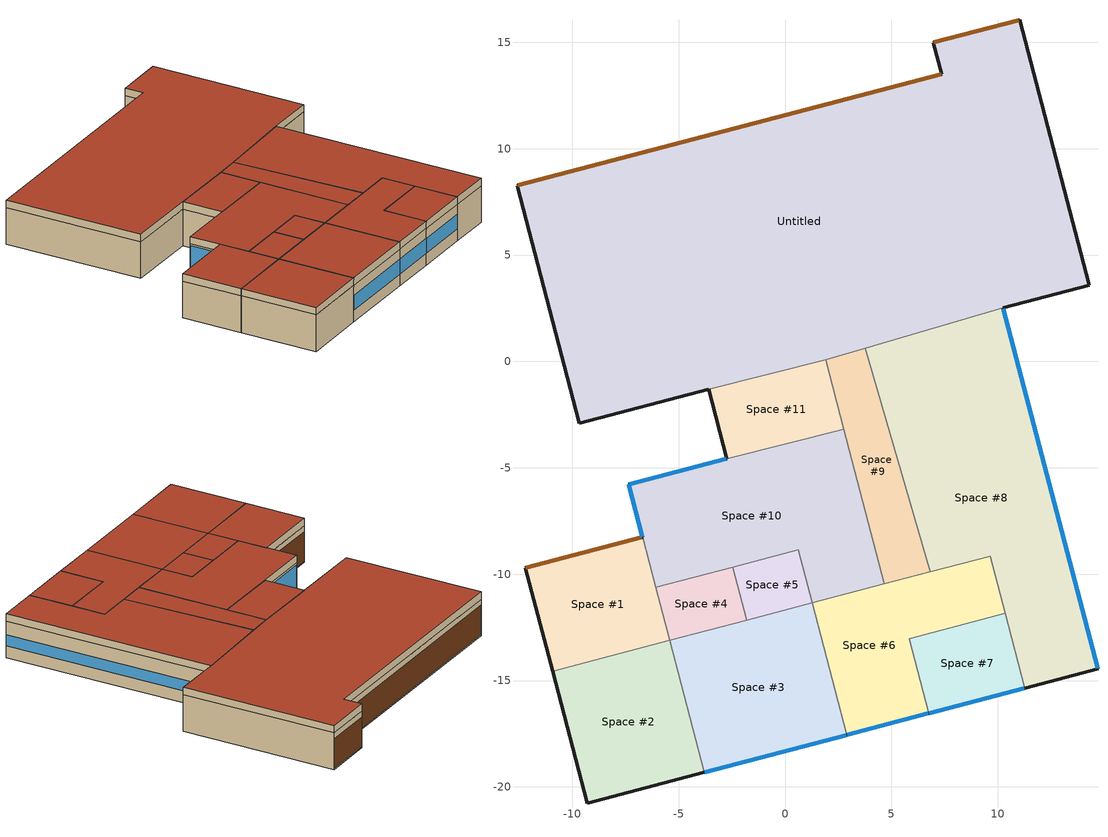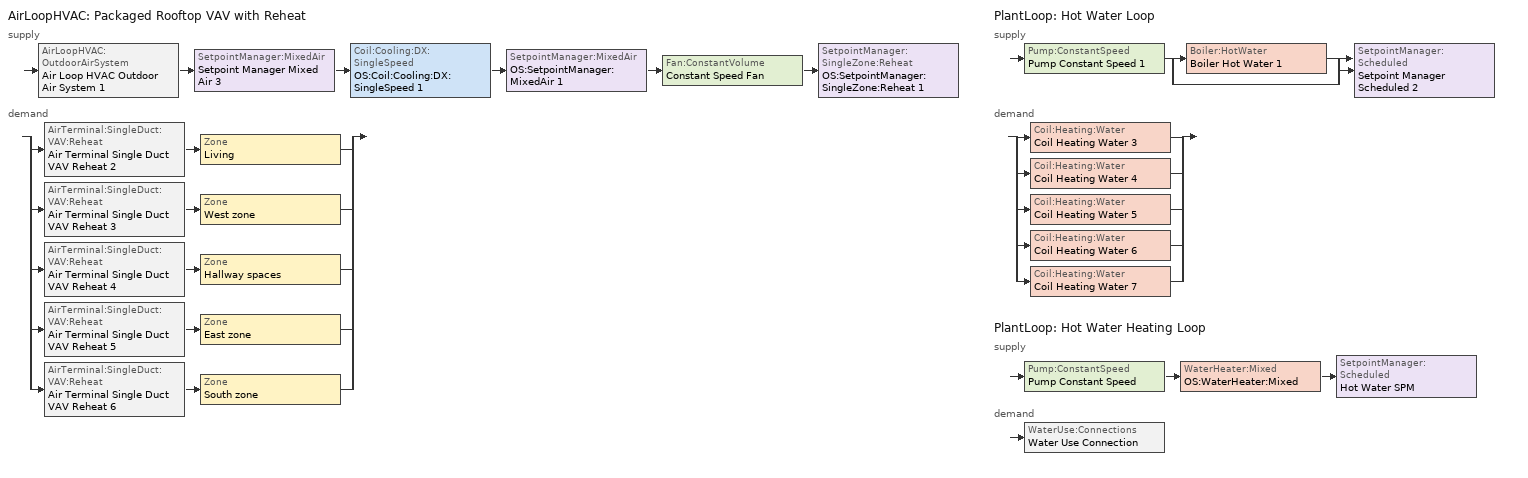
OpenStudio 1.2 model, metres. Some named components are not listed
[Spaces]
Untitled
 floor ground: 11.02,16.05 14.3,3.57 10.26,2.51 1.91,0.08 -3.6,-1.31 -9.67,-2.9 -12.6,8.27 7.37,13.51 6.98,14.99 z0
 wall outside: 10.26,2.51 14.3,3.57 11.02,16.05 6.98,14.99 7.37,13.51 -12.6,8.27 -9.67,-2.9 -3.6,-1.31 z0:3.05; 10.26,2.51 14.3,3.57 11.02,16.05 6.98,14.99 7.37,13.51 -12.6,8.27 -9.67,-2.9 -3.6,-1.31 z3.05:3.66
 wall to Space #8: 3.77,0.63 10.26,2.51 z0:3.05; 3.77,0.63 10.26,2.51 z3.05:3.66
 wall to Space #9: 1.91,0.08 3.77,0.63 z0:3.05; 1.91,0.08 3.77,0.63 z3.05:3.66
 wall to Space #11: -3.6,-1.31 1.91,0.08 z0:3.05; -3.6,-1.31 1.91,0.08 z3.05:3.66
 door: 11,16.05 7,15 z0.1:2.57; 7.34,13.5 -12.57,8.27 z0.1:2.54
 roof outside: -9.67,-2.9 -3.6,-1.31 1.91,0.08 10.26,2.51 14.3,3.57 11.02,16.05 6.98,14.99 7.37,13.51 -12.6,8.27 z3.66
Space #1
 floor ground: -6.7,-8.26 -5.43,-13.11 -10.93,-14.55 -12.2,-9.71 z0
 wall outside: -6.7,-8.26 -12.2,-9.71 -10.93,-14.55 z0:3.05; -6.7,-8.26 -12.2,-9.71 -10.93,-14.55 z3.05:3.66
 wall to Space #10: -6.08,-10.62 -6.7,-8.26 z0:3.05; -6.08,-10.62 -6.7,-8.26 z3.05:3.66
 wall to Space #4: -5.43,-13.11 -6.08,-10.62 z0:3.05; -5.43,-13.11 -6.08,-10.62 z3.05:3.66
 wall to Space #2: -10.93,-14.55 -5.43,-13.11 z0:3.05; -10.93,-14.55 -5.43,-13.11 z3.05:3.66
 door: -6.72,-8.27 -12.18,-9.7 z0.1:2.56
 roof outside: -10.93,-14.55 -5.43,-13.11 -6.7,-8.26 -12.2,-9.71 z3.66
Space #2
 floor ground: -5.43,-13.11 -3.8,-19.31 -9.3,-20.76 -10.93,-14.55 z0
 wall outside: -10.93,-14.55 -9.3,-20.76 -3.8,-19.31 z0:3.05; -10.93,-14.55 -9.3,-20.76 -3.8,-19.31 z3.05:3.66
 wall to Space #3: -3.8,-19.31 -5.43,-13.11 z0:3.05; -3.8,-19.31 -5.43,-13.11 z3.05:3.66
 roof outside: -9.3,-20.76 -3.8,-19.31 -5.43,-13.11 -10.93,-14.55 z3.66
Space #3
 floor ground: 1.27,-11.35 2.9,-17.56 -3.8,-19.31 -5.43,-13.11 z0
 wall outside: -3.8,-19.31 2.9,-17.56 z0:3.05; -3.8,-19.31 2.9,-17.56 z3.05:3.66
 wall to Space #4: -1.8,-12.16 -5.43,-13.11 z0:3.05; -1.8,-12.16 -5.43,-13.11 z3.05:3.66
 wall to Space #5: 1.27,-11.35 -1.8,-12.16 z0:3.05; 1.27,-11.35 -1.8,-12.16 z3.05:3.66
 wall to Space #6: 2.9,-17.56 1.27,-11.35 z0:3.05; 2.9,-17.56 1.27,-11.35 z3.05:3.66
 window: -3.77,-19.31 2.88,-17.56 z1:2.23
 roof outside: -3.8,-19.31 2.9,-17.56 1.27,-11.35 -5.43,-13.11 z3.66
Space #4
 floor ground: -2.45,-9.67 -1.8,-12.16 -5.43,-13.11 -6.08,-10.62 z0
 wall to Space #10: -2.45,-9.67 -6.08,-10.62 z0:3.05; -2.45,-9.67 -6.08,-10.62 z3.05:3.66
 wall to Space #5: -1.8,-12.16 -2.45,-9.67 z0:3.05; -1.8,-12.16 -2.45,-9.67 z3.05:3.66
 roof outside: -5.43,-13.11 -1.8,-12.16 -2.45,-9.67 -6.08,-10.62 z3.66
Space #5
 floor ground: 0.62,-8.86 1.27,-11.35 -1.8,-12.16 -2.45,-9.67 z0
 wall to Space #10: 1.27,-11.35 0.62,-8.86 -2.45,-9.67 z0:3.05; 1.27,-11.35 0.62,-8.86 -2.45,-9.67 z3.05:3.66
 roof outside: -1.8,-12.16 1.27,-11.35 0.62,-8.86 -2.45,-9.67 z3.66
Space #6
 floor ground: 9.65,-9.15 10.35,-11.85 5.84,-13.03 6.76,-16.54 2.9,-17.56 1.27,-11.35 z0
 wall outside: 2.9,-17.56 6.76,-16.54 z0:3.05; 2.9,-17.56 6.76,-16.54 z3.05:3.66
 wall to Space #10: 4.68,-10.46 1.27,-11.35 z0:3.05; 4.68,-10.46 1.27,-11.35 z3.05:3.66
 wall to Space #9: 6.83,-9.89 4.68,-10.46 z0:3.05; 6.83,-9.89 4.68,-10.46 z3.05:3.66
 wall to Space #8: 10.35,-11.85 9.65,-9.15 6.83,-9.89 z0:3.05; 10.35,-11.85 9.65,-9.15 6.83,-9.89 z3.05:3.66
 wall to Space #7: 6.76,-16.54 5.84,-13.03 10.35,-11.85 z0:3.05; 6.76,-16.54 5.84,-13.03 10.35,-11.85 z3.05:3.66
 window: 2.93,-17.55 6.74,-16.55 z1:2.23
 roof outside: 2.9,-17.56 6.76,-16.54 5.84,-13.03 10.35,-11.85 9.65,-9.15 1.27,-11.35 z3.66
Space #7
 floor ground: 10.35,-11.85 11.28,-15.36 6.76,-16.54 5.84,-13.03 z0
 wall outside: 6.76,-16.54 11.28,-15.36 z0:3.05; 6.76,-16.54 11.28,-15.36 z3.05:3.66
 wall to Space #8: 11.28,-15.36 10.35,-11.85 z0:3.05; 11.28,-15.36 10.35,-11.85 z3.05:3.66
 window: 6.79,-16.54 11.25,-15.36 z1:2.23
 roof outside: 6.76,-16.54 11.28,-15.36 10.35,-11.85 5.84,-13.03 z3.66
Space #8
 floor ground: 10.26,2.51 14.71,-14.45 11.28,-15.36 9.65,-9.15 6.83,-9.89 3.77,0.63 z0
 wall outside: 11.28,-15.36 14.71,-14.45 10.26,2.51 z0:3.05; 11.28,-15.36 14.71,-14.45 10.26,2.51 z3.05:3.66
 wall to Space #9: 3.77,0.63 6.83,-9.89 z0:3.05; 3.77,0.63 6.83,-9.89 z3.05:3.66
 window: 14.71,-14.43 10.27,2.49 z1:1.92
 roof outside: 11.28,-15.36 14.71,-14.45 10.26,2.51 3.77,0.63 6.83,-9.89 9.65,-9.15 z3.66
Space #9
 floor ground: 3.77,0.63 6.83,-9.89 4.68,-10.46 1.91,0.08 z0
 wall to Space #10: 2.76,-3.18 4.68,-10.46 z0:3.05; 2.76,-3.18 4.68,-10.46 z3.05:3.66
 wall to Space #11: 1.91,0.08 2.76,-3.18 z0:3.05; 1.91,0.08 2.76,-3.18 z3.05:3.66
 roof outside: 4.68,-10.46 6.83,-9.89 3.77,0.63 1.91,0.08 z3.66
Space #10
 floor ground: 2.76,-3.18 4.68,-10.46 1.27,-11.35 0.62,-8.86 -6.08,-10.62 -7.35,-5.78 -2.74,-4.57 z0
 wall outside: -2.74,-4.57 -7.35,-5.78 -6.7,-8.26 z0:3.05; -2.74,-4.57 -7.35,-5.78 -6.7,-8.26 z3.05:3.66
 wall to Space #11: 2.76,-3.18 -2.74,-4.57 z0:3.05; 2.76,-3.18 -2.74,-4.57 z3.05:3.66
 window: -7.34,-5.8 -6.71,-8.24 z0.1:2.9; -2.77,-4.58 -7.33,-5.77 z0.1:2.87
 roof outside: 1.27,-11.35 4.68,-10.46 2.76,-3.18 -2.74,-4.57 -7.35,-5.78 -6.08,-10.62 0.62,-8.86 z3.66
Space #11
 floor ground: 1.91,0.08 2.76,-3.18 -2.74,-4.57 -3.6,-1.31 z0
 wall outside: -3.6,-1.31 -2.74,-4.57 z0:3.05; -3.6,-1.31 -2.74,-4.57 z3.05:3.66
 roof outside: -2.74,-4.57 2.76,-3.18 1.91,0.08 -3.6,-1.31 z3.66
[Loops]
AirLoopHVAC 'Packaged Rooftop VAV with Reheat'
 supply: AirLoopHVAC:OutdoorAirSystem 'Air Loop HVAC Outdoor Air System 1' > SetpointManager:MixedAir 'Setpoint Manager Mixed Air 3' > Coil:Cooling:DX:SingleSpeed 'OS:Coil:Cooling:DX:SingleSpeed 1' > SetpointManager:MixedAir 'OS:SetpointManager:MixedAir 1' > Fan:ConstantVolume 'Constant Speed Fan' > SetpointManager:SingleZone:Reheat 'OS:SetpointManager:SingleZone:Reheat 1'
 demand: split
  | AirTerminal:SingleDuct:VAV:Reheat 'Air Terminal Single Duct VAV Reheat 2' > Zone 'Living'
  | AirTerminal:SingleDuct:VAV:Reheat 'Air Terminal Single Duct VAV Reheat 3' > Zone 'West zone'
  | AirTerminal:SingleDuct:VAV:Reheat 'Air Terminal Single Duct VAV Reheat 4' > Zone 'Hallway spaces'
  | AirTerminal:SingleDuct:VAV:Reheat 'Air Terminal Single Duct VAV Reheat 5' > Zone 'East zone'
  | AirTerminal:SingleDuct:VAV:Reheat 'Air Terminal Single Duct VAV Reheat 6' > Zone 'South zone'
PlantLoop 'Hot Water Loop'
 supply: Pump:ConstantSpeed 'Pump Constant Speed 1' > split
  | Boiler:HotWater 'Boiler Hot Water 1'
  | bypass
  join > SetpointManager:Scheduled 'Setpoint Manager Scheduled 2'
 demand: split
  | Coil:Heating:Water 'Coil Heating Water 3'
  | Coil:Heating:Water 'Coil Heating Water 4'
  | Coil:Heating:Water 'Coil Heating Water 5'
  | Coil:Heating:Water 'Coil Heating Water 6'
  | Coil:Heating:Water 'Coil Heating Water 7'
PlantLoop 'Hot Water Heating Loop'
 supply: Pump:ConstantSpeed 'Pump Constant Speed' > WaterHeater:Mixed 'OS:WaterHeater:Mixed' > SetpointManager:Scheduled 'Hot Water SPM'
 demand: WaterUse:Connections 'Water Use Connection'
[Building]
AFA 4198 iOS 6: Default Construction Set=DefaultConstructionSet #1; Default Schedule Set=DefaultScheduleSet #1
[Site]
AFA 4198 iOS 6: Latitude {deg}=38.967; Longitude {deg}=-104.817; Time Zone {hr}=-7; Elevation {m}=2003
[SizingPeriod:DesignDay] Barometric Pressure {Pa}=80767; Sky Clearness=0; Rain Indicator=0; Snow Indicator=0; Day of Month=21; Daylight Saving Time Indicator=0; Dry-Bulb Temperature Range Modifier Type=DefaultMultipliers
Name | Maximum Dry-Bulb Temperature {C} | Daily Dry-Bulb Temperature Range {deltaC} | Humidity Indicating Conditions at Maximum Dry-Bulb {BasedOnField A3} | Wind Speed {m/s} | Wind Direction {deg} | Month | Day Type | Humidity Indicating Type | Solar Model Indicator | ASHRAE Taub | ASHRAE Taud
Colorado Springs Muni Ap Ann Htg 99.6% Condns DB | -18.2 | 0 | -18.2 | 2.8 | 20 | 12 | WinterDesignDay | Wetbulb | ASHRAEClearSky
Colorado Springs Muni Ap Ann Clg .4% Condns DB=>MWB | 32.4 | 14.5 | 14.9 | 5.4 | 170 | 7 | SummerDesignDay | Wetbulb | ASHRAETau | 0.408 | 2.047
Colorado Springs Muni Ap Ann Hum_n 99.6% Condns DP=>MCDB | -11.3 | 0 | -24 | 2.8 | 20 | 12 | WinterDesignDay | Dewpoint | ASHRAEClearSky
Colorado Springs Muni Ap Ann Clg .4% Condns DP=>MDB | 18.7 | 14.5 | 15.2 | 5.4 | 170 | 7 | SummerDesignDay | Dewpoint | ASHRAETau | 0.408 | 2.047
Colorado Springs Muni Ap Ann Clg .4% Condns WB=>MDB | 25.7 | 14.5 | 17.4 | 5.4 | 170 | 7 | SummerDesignDay | Wetbulb | ASHRAETau | 0.408 | 2.047
Colorado Springs Muni Ap Ann Clg .4% Condns Enth=>MDB | 25.5 | 14.5 | 56000 | 5.4 | 170 | 7 | SummerDesignDay | Enthalpy | ASHRAETau | 0.408 | 2.047
Colorado Springs Muni Ap Ann Htg Wind 99.6% Condns WS=>MCDB | 0.3 | 0 | 0.3 | 14.6 | 20 | 12 | WinterDesignDay | Wetbulb | ASHRAEClearSky
[Construction]
Slab on grade: Heavyweight Concrete - 8 in. - 140 lb/ft3
Int wall: Steel-Framed - 4 in. Studs - 16 in. OC - R-0 Cavity Insulation, Gypsum Board - 1/2 in., Gypsum Board - 1/2 in.
Int floor: Carpet - 1/2 in.
Ceiling: Vegetable Fiber Board  Sound Deadening Board - 1/2 in.
Exterior wall: Brick - Fired Clay - 4 in. - 100 lb/ft3, Concrete Block - 12 in. - 85 lb/ft3 - Partly Grouted - Cells Empty
Ext roof: Built-up Roofing - 3/8 in., Gypsum Board - 1/2 in., Cellular Polyurethane or Polyisocyanurate - Unfaced - 4 in., Expanded Polystyrene - Molded Beads - 2 in.
000 Exterior Window; 000 Exterior Window 1: 000 Clear 3mm, 000 Air 13mm, 000 Clear 3mm
000 Exterior Door: 000 F08 Metal surface, 000 I01 25mm insulation board
[Material]
Name | Roughness | Thickness {m} | Conductivity {W/m-K} | Density {kg/m3} | Specific Heat {J/kg-K} | Thickness | Conductivity | Density | Specific Heat
Heavyweight Concrete - 8 in. - 140 lb/ft3 | MediumRough | 0.2032 | 1.95 | 2242.58 | 900
Steel-Framed - 4 in. Studs - 16 in. OC - R-0 Cavity Insulation | Smooth | 0.0889 | 0.63825 | 81.3738 | 628.02
Gypsum Board - 1/2 in. | MediumSmooth | 0.0127 | 0.16 | 800 | 1090
Carpet - 1/2 in. | MediumRough | 0.0127 | 0.06 | 288 | 1380
Vegetable Fiber Board  Sound Deadening Board - 1/2 in. | Smooth | 0.0127 | 0.063 | 240 | 1260
Brick - Fired Clay - 4 in. - 100 lb/ft3 | MediumRough | 0.1016 | 0.675 | 1601.85 | 790
Concrete Block - 12 in. - 85 lb/ft3 - Partly Grouted - Cells Empty | MediumRough | 0.3048 | 0.899982 | 1361.57 | 655.111
Built-up Roofing - 3/8 in. | Rough | 0.009525 | 0.16 | 1120 | 1460
Cellular Polyurethane or Polyisocyanurate - Unfaced - 4 in. | Rough | 0.1016 | 0.0245 | 24 | 1590
Expanded Polystyrene - Molded Beads - 2 in. | VeryRough | 0.0508 | 0.0352 | 24 | 1210
000 F08 Metal surface | Smooth |  |  |  |  | 0.0008 | 45.28 | 7824 | 500
000 I01 25mm insulation board | MediumRough |  |  |  |  | 0.0254 | 0.03 | 43 | 1210
[DefaultConstructionSet]
DefaultConstructionSet #1: Default Exterior Surface Constructions=DefaultSurfaceConstructions #1; Default Interior Surface Constructions=DefaultSurfaceConstructions #3; Default Ground Contact Surface Constructions=DefaultSurfaceConstructions #2; Default Exterior SubSurface Constructions=DefaultSubSurfaceConstructions #1; Default Interior SubSurface Constructions=DefaultSubSurfaceConstructions #2
[DefaultSurfaceConstructions]
Name | Wall Construction | Roof Ceiling Construction | Floor Construction
DefaultSurfaceConstructions #1 | Exterior wall | Ext roof
DefaultSurfaceConstructions #2 |  |  | Slab on grade
DefaultSurfaceConstructions #3 | Int wall | Ceiling | Int floor
[DefaultSubSurfaceConstructions]
Name | Fixed Window Construction | Operable Window Construction | Door Construction
DefaultSubSurfaceConstructions #1 | 000 Exterior Window | 000 Exterior Window 1 | 000 Exterior Door
DefaultSubSurfaceConstructions #2
[WindowMaterial:Glazing]
000 Clear 3mm: Optical Data Type=SpectralAverage; Thickness=0.003; Solar Transmittance at Normal Incidence=0.837; Front Side Solar Reflectance at Normal Incidence=0.075; Back Side Solar Reflectance at Normal Incidence=0.075; Visible Transmittance at Normal Incidence=0.898; Front Side Visible Reflectance at Normal Incidence=0.081; Back Side Visible Reflectance at Normal Incidence=0.081; Infrared Transmittance at Normal Incidence=0; Front Side Infrared Hemispherical Emissivity=0.84; Back Side Infrared Hemispherical Emissivity=0.84; Conductivity=0.9
[WindowMaterial:Gas]
000 Air 13mm: Gas Type=Air; Thickness=0.0127
[ElectricEquipment:Definition] Fraction Latent=0
Name | Design Level Calculation Method | Design Level {W} | Fraction Radiant | Fraction Lost | Watts per Space Floor Area
Mini fridge | EquipmentLevel | 144 | 0 | 0
ASHRAE 189.1-2009 ClimateZone 4-8 MediumOffice ElecDef 1; ASHRAE 189.1-2009 ClimateZone 4-8 MediumOffice ElecDef | Watts/Area |  |  |  | 16.1459
Seasonal Process Load | Watts/Area |  |  | 0 | 1076.39
[SpaceType] Default Construction Set=DefaultConstructionSet #1; Default Schedule Set=DefaultScheduleSet #1
Name | Design Specification Outdoor Air Object
Living area | MediumOffice Outdoor Air 7
Office | MediumOffice Outdoor Air 6
Sleeping quarters | MediumOffice Outdoor Air 4
Restroom | MediumOffice Outdoor Air 5
Storage | MediumOffice Outdoor Air 2
Weight room | MediumOffice Outdoor Air
Small office | MediumOffice Outdoor Air 3
Vehicle Bay
[ThermalZone] Use Ideal Air Loads=No
Name | Thermostat
Living | thermostat-06851b59-edec-4a36-8222-09f538d9ebcd
South zone | thermostat-0f6c0cf4-bb26-46d8-ab15-f5b6df2870c8
East zone | thermostat-3c4d26ad-e2cd-4948-9f7d-f3d83c510d61
West zone | thermostat-623f3b88-5736-467e-8f2f-668f09c35c84
North vehicle bay | thermostat-889babe1-ded0-4acf-bff9-d8844c5b8328
Hallway spaces | thermostat-921d476a-b7d5-4780-971e-641a3f06e36b
[Sizing:Zone] Zone Cooling Design Supply Air Temperature {C}=14; Zone Heating Design Supply Air Temperature {C}=40; Zone Cooling Design Supply Air Humidity Ratio {kg-H2O/kg-air}=0.0085; Zone Heating Design Supply Air Humidity Ratio {kg-H2O/kg-air}=0.008; Heating Design Air Flow Method=DesignDay
Name | Cooling Design Air Flow Rate {m3/s} | Heating Maximum Air Flow per Zone Floor Area {m3/s-m2} | Heating Maximum Air Flow Fraction | Design Zone Air Distribution Effectiveness in Cooling Mode | Design Zone Air Distribution Effectiveness in Heating Mode
Living; South zone; East zone; West zone; Hallway spaces
North vehicle bay | 0 | 0.002032 | 0.3 | 1 | 1
[Zone equipment]
Living: Air Terminal Single Duct VAV Reheat 2
South zone: Air Terminal Single Duct VAV Reheat 6
East zone: Air Terminal Single Duct VAV Reheat 5
West zone: Air Terminal Single Duct VAV Reheat 3
North vehicle bay: Unit Heater CV - Gas
Hallway spaces: Air Terminal Single Duct VAV Reheat 4
[DefaultScheduleSet]
DefaultScheduleSet #1: Number of People Schedule=Bldg lvl occ fire station; People Activity Level Schedule=Medium Office Activity 1; Lighting Schedule=Bldg lvl lights; Electric Equipment Schedule=Bldg lvl equip; Gas Equipment Schedule=Bldg lvl equip; Hot Water Equipment Schedule=Bldg lvl equip; Steam Equipment Schedule=Bldg lvl equip; Other Equipment Schedule=Bldg lvl equip
[BuildingStory]
Level 0: Nominal Z Coordinate {m}=0; Nominal Floor to Floor Height {m}=3.6576
[Space] Building Story=Level 0
Name | Space Type | Thermal Zone
Untitled | Vehicle Bay | North vehicle bay
Space #1 | Vehicle Bay | Living
Space #2 | Small office | West zone
Space #3 | Weight room | South zone
Space #4; Space #5 | Storage | Hallway spaces
Space #6 | Restroom | South zone
Space #7 | Small office | East zone
Space #8 | Sleeping quarters | East zone
Space #9 | Office | Living
Space #10 | Living area | East zone
Space #11 | Small office | Living
[ElectricEquipment]
Name | Electric Equipment Definition | Space or SpaceType | Multiplier | Schedule
ElectricEquipment #1 | Mini fridge | Space #8 | 1
Electric Equipment 1 | ASHRAE 189.1-2009 ClimateZone 4-8 MediumOffice ElecDef 1 | Small office
Electric Equipment 2 | ASHRAE 189.1-2009 ClimateZone 4-8 MediumOffice ElecDef 1 | Office
Electric Equipment 3 | Mini fridge | Sleeping quarters | 10
Electric Equipment 4 | ASHRAE 189.1-2009 ClimateZone 4-8 MediumOffice ElecDef | Living area
Electric Equipment 5 | ASHRAE 189.1-2009 ClimateZone 4-8 MediumOffice ElecDef 1 | Sleeping quarters
Electric Equipment 6 | ASHRAE 189.1-2009 ClimateZone 4-8 MediumOffice ElecDef 1 | Weight room
Electric Equipment 7 | Seasonal Process Load | Living area |  | Seasonal Process Load
[Boiler:HotWater] Water Outlet Upper Temperature Limit {C}=99; Boiler Flow Mode=ConstantFlow; Parasitic Electric Load {W}=0; Sizing Factor=1
Name | Nominal Thermal Efficiency | Efficiency Curve Temperature Evaluation Variable | Normalized Boiler Efficiency Curve | Design Water Outlet Temperature {C}
Boiler:HotWater #1
Boiler Hot Water 1 | 0.55 | LeavingBoiler | Boiler Efficiency | 82
[ThermostatSetpoint:DualSetpoint] Heating Setpoint Temperature Schedule=Bldg lvl heat
Name | Cooling Setpoint Temperature Schedule
thermostat-06851b59-edec-4a36-8222-09f538d9ebcd; thermostat-0f6c0cf4-bb26-46d8-ab15-f5b6df2870c8; thermostat-3c4d26ad-e2cd-4948-9f7d-f3d83c510d61; thermostat-623f3b88-5736-467e-8f2f-668f09c35c84; thermostat-921d476a-b7d5-4780-971e-641a3f06e36b | Bldg lvl cooling
thermostat-889babe1-ded0-4acf-bff9-d8844c5b8328 | Vehicle Cooling Schedule
[Controller:WaterCoil] Action=Normal
Controller:WaterCoil #1; Controller:WaterCoil #2; Controller:WaterCoil #3; Controller:WaterCoil #4; Controller:WaterCoil #5; Controller:WaterCoil #6; Controller:WaterCoil #7; Controller Water Coil 1
[DesignSpecification:OutdoorAir] Outdoor Air Method=Sum; Outdoor Air Flow per Person=0.0107645; Outdoor Air Flow Rate=0; Outdoor Air Flow Air Changes per Hour=0
Name | Outdoor Air Flow per Floor Area
MediumOffice Outdoor Air; MediumOffice Outdoor Air 2; MediumOffice Outdoor Air 3; MediumOffice Outdoor Air 4; MediumOffice Outdoor Air 6; MediumOffice Outdoor Air 7 | 0.0003048
MediumOffice Outdoor Air 5 | 0.0006096
[SpaceInfiltration:DesignFlowRate] Design Flow Rate Calculation Method=AirChanges/Hour; Design Flow Rate=0
Name | Space or SpaceType | Schedule | Flow per Exterior Surface Area | Air Changes per Hour | Constant Term Coefficient | Temperature Term Coefficient | Velocity Term Coefficient | Velocity Squared Term Coefficient
ASHRAE 189.1-2009 ClimateZone 4-8 MediumOffice Infil | Living area | Always On Discrete | 0 | 0.3 | 1 | 0 | 0 | 0
ASHRAE 189.1-2009 ClimateZone 4-8 MediumOffice Infil 1 | Office | Always On Discrete |  | 0.3
ASHRAE 189.1-2009 ClimateZone 4-8 MediumOffice Infil 2 | Restroom | Always On Discrete |  | 0.3
ASHRAE 189.1-2009 ClimateZone 4-8 MediumOffice Infil 3 | Sleeping quarters | Always On Discrete |  | 0.3
ASHRAE 189.1-2009 ClimateZone 4-8 MediumOffice Infil 4 | Small office | Always On Discrete |  | 0.3
ASHRAE 189.1-2009 ClimateZone 4-8 MediumOffice Infil 5 | Storage | Always On Discrete |  | 0.3
ASHRAE 189.1-2009 ClimateZone 4-8 MediumOffice Infil 6 | Vehicle Bay | Vehicle Bay Infiltration Schedule |  | 3.5
ASHRAE 189.1-2009 ClimateZone 4-8 MediumOffice Infil 7 | Weight room | Always On Discrete |  | 0.3
[People:Definition]
MediumOffice PeopDef: Number of People Calculation Method=People/Area; Number of People=0; People per Space Floor Area=0.0538196; Fraction Radiant=0.3
[People] People Definition=MediumOffice PeopDef
Name | Space or SpaceType | Multiplier
People 1 | Living area
People 2 | Office
People 4 | Sleeping quarters | 1
People 5 | Small office | 1
[ZoneHVAC:UnitHeater]
Unit Heater CV - Gas: Availability Schedule=Always On Discrete 1; Supply Air Fan=Unit Heater CV Fan; Maximum Supply Air Flow Rate {m3/s}=AutoSize; Fan Control Type=OnOff; Heating Coil=Unit Heater Gas Coil; Maximum Hot Water Flow Rate {m3/s}=AutoSize; Minimum Hot Water Flow Rate {m3/s}=0; Heating Convergence Tolerance=0.001
[Fan:ConstantVolume] Maximum Flow Rate {m3/s}=AutoSize
Name | Availability Schedule | Motor Efficiency
Unit Heater CV Fan | Always On Discrete 1
Constant Speed Fan | Always On Discrete 3 | 0.8
[Coil:Heating:Gas]
Unit Heater Gas Coil: Availability Schedule=Always On Discrete 1; Gas Burner Efficiency=0.6; Nominal Capacity {W}=AutoSize; Parasitic Electric Load {W}=0; Parasitic Gas Load {W}=0
[Lights:Definition] Design Level Calculation Method=Watts/Area; Watts per Space Floor Area=10.7639
ASHRAE 189.1-2009 ClimateZone 4-8 MediumOffice LightsDef 2; ASHRAE 189.1-2009 ClimateZone 4-8 MediumOffice LightsDef 3; ASHRAE 189.1-2009 ClimateZone 4-8 MediumOffice LightsDef 4; ASHRAE 189.1-2009 ClimateZone 4-8 MediumOffice LightsDef 5; ASHRAE 189.1-2009 ClimateZone 4-8 MediumOffice LightsDef 6; ASHRAE 189.1-2009 ClimateZone 4-8 MediumOffice LightsDef 7; ASHRAE 189.1-2009 ClimateZone 4-8 MediumOffice LightsDef 8; ASHRAE 189.1-2009 ClimateZone 4-8 MediumOffice LightsDef 9; ASHRAE 189.1-2009 ClimateZone 4-8 MediumOffice LightsDef 10
[Lights]
Name | Lights Definition | Space or SpaceType
Lights 2 | ASHRAE 189.1-2009 ClimateZone 4-8 MediumOffice LightsDef 2 | Living area
Lights 3 | ASHRAE 189.1-2009 ClimateZone 4-8 MediumOffice LightsDef 3 | Office
Lights 4 | ASHRAE 189.1-2009 ClimateZone 4-8 MediumOffice LightsDef 4 | Restroom
Lights 5 | ASHRAE 189.1-2009 ClimateZone 4-8 MediumOffice LightsDef 5 | Sleeping quarters
Lights 6 | ASHRAE 189.1-2009 ClimateZone 4-8 MediumOffice LightsDef 6 | Small office
Lights 7 | ASHRAE 189.1-2009 ClimateZone 4-8 MediumOffice LightsDef 7 | Storage
Lights 8 | ASHRAE 189.1-2009 ClimateZone 4-8 MediumOffice LightsDef 8 | Vehicle Bay
Lights 9 | ASHRAE 189.1-2009 ClimateZone 4-8 MediumOffice LightsDef 9 | Vehicle Bay
Lights 10 | ASHRAE 189.1-2009 ClimateZone 4-8 MediumOffice LightsDef 10 | Weight room
[AirLoopHVAC]
Packaged Rooftop VAV with Reheat: Design Supply Air Flow Rate {m3/s}=AutoSize
[AvailabilityManager:Scheduled]
Availability Manager Scheduled 1: Schedule=Always On Discrete
[Sizing:System]
Packaged Rooftop VAV with Reheat: Type of Load to Size On=Sensible; Design Outdoor Air Flow Rate {m3/s}=Autosize; Minimum System Air Flow Ratio=0.3; Preheat Design Temperature {C}=7; Preheat Design Humidity Ratio {kg-H2O/kg-Air}=0.008; Precool Design Temperature {C}=12.8; Precool Design Humidity Ratio {kg-H2O/kg-Air}=0.008; Central Cooling Design Supply Air Temperature {C}=12.8; Central Heating Design Supply Air Temperature {C}=12.8; Sizing Option=NonCoincident; 100% Outdoor Air in Cooling=Yes; 100% Outdoor Air in Heating=Yes; Central Cooling Design Supply Air Humidity Ratio {kg-H2O/kg-Air}=0.0085; Central Heating Design Supply Air Humidity Ratio {kg-H2O/kg-Air}=0.008; Cooling Design Air Flow Method=DesignDay; Cooling Design Air Flow Rate {m3/s}=0; Heating Design Air Flow Method=DesignDay; Heating Design Air Flow Rate {m3/s}=0; System Outdoor Air Method=ZoneSum
[Controller:OutdoorAir]
Controller Outdoor Air 1: Minimum Outdoor Air Flow Rate {m3/s}=Autosize; Maximum Outdoor Air Flow Rate {m3/s}=Autosize; Economizer Control Type=NoEconomizer; Economizer Control Action Type=ModulateFlow; Economizer Maximum Limit Dry-Bulb Temperature {C}=28; Economizer Maximum Limit Enthalpy {J/kg}=64000; Economizer Minimum Limit Dry-Bulb Temperature {C}=-100; Lockout Type=NoLockout; Minimum Limit Type=FixedMinimum; Controller Mechanical Ventilation=Controller Mechanical Ventilation 1; High Humidity Control=No; Heat Recovery Bypass Control Type=BypassWhenOAFlowGreaterThanMinimum
[Controller:MechanicalVentilation]
Controller Mechanical Ventilation 1: Availability Schedule=Always On Discrete; System Outdoor Air Method=ZoneSum
[AirLoopHVAC:OutdoorAirSystem]
Air Loop HVAC Outdoor Air System 1: Controller=Controller Outdoor Air 1
[PlantLoop] Plant Loop Volume {m3}=Autocalculate
Name | Fluid Type
Hot Water Loop | Water
Hot Water Heating Loop
[Sizing:Plant] Loop Type=Heating; Loop Design Temperature Difference {deltaC}=11
Name | Design Loop Exit Temperature {C}
Hot Water Loop | 82
Hot Water Heating Loop | 60
[SetpointManager:Scheduled] Control Variable=Temperature
Name | Schedule
Setpoint Manager Scheduled 2 | Hot_Water_Temperature 1
Hot Water SPM | Hot Water Temperature
[AirTerminal:SingleDuct:VAV:Reheat] Availability Schedule=Always On Discrete; Maximum Air Flow Rate {m3/s}=Autocalculate; Zone Minimum Air Flow Input Method=Constant; Constant Minimum Air Flow Fraction=0.3; Fixed Minimum Air Flow Rate {m3/s}=0; Maximum Hot Water or Steam Flow Rate {m3/s}=Autocalculate; Minimum Hot Water or Steam Flow Rate {m3/s}=0; Convergence Tolerance=0.001; Damper Heating Action=Normal; Maximum Flow per Zone Floor Area During Reheat {m3/s-m2}=Autocalculate; Maximum Flow Fraction During Reheat=Autocalculate; Maximum Reheat Air Temperature {C}=35
Name | Reheat Coil
Air Terminal Single Duct VAV Reheat 2 | Coil Heating Water 3
Air Terminal Single Duct VAV Reheat 3 | Coil Heating Water 4
Air Terminal Single Duct VAV Reheat 4 | Coil Heating Water 5
Air Terminal Single Duct VAV Reheat 5 | Coil Heating Water 6
Air Terminal Single Duct VAV Reheat 6 | Coil Heating Water 7
[Coil:Heating:Water] Availability Schedule=Always On Discrete
Coil Heating Water 3; Coil Heating Water 4; Coil Heating Water 5; Coil Heating Water 6; Coil Heating Water 7
[SetpointManager:SingleZone:Reheat]
OS:SetpointManager:SingleZone:Reheat 1: Minimum Supply Air Temperature {C}=-99; Maximum Supply Air Temperature {C}=99; Control Zone=Living
[WaterUse:Connections]
Water Use Connection: Water Use Equipment Name 1=Water Use Equipment 1; Water Use Equipment Name 2=Water Use Equipment 2; Water Use Equipment Name 3=Water Use Equipment 3
[WaterHeater:Mixed]
OS:WaterHeater:Mixed: Tank Volume {m3}=0.378541; Setpoint Temperature Schedule=Water Heater Setpoint Temperature; Deadband Temperature Difference {deltaC}=2; Maximum Temperature Limit {C}=82.22; Heater Control Type=Cycle; Heater Maximum Capacity {W}=845000; Heater Fuel Type=NaturalGas; Heater Thermal Efficiency=0.8; Off Cycle Parasitic Fuel Consumption Rate {W}=20; Off Cycle Parasitic Fuel Type=NaturalGas; Off Cycle Parasitic Heat Fraction to Tank=0.8; On Cycle Parasitic Fuel Type=NaturalGas; Ambient Temperature Indicator=Schedule; Ambient Temperature Schedule=Water Heater Ambient Temperature; Off Cycle Loss Coefficient to Ambient Temperature {W/K}=6; On Cycle Loss Coefficient to Ambient Temperature {W/K}=6; Use Side Effectiveness=1; Source Side Effectiveness=1; Use Side Design Flow Rate {m3/s}=autosize; Source Side Design Flow Rate {m3/s}=autosize; Indirect Water Heating Recovery Time {hr}=1.5
[Pump:ConstantSpeed] Rated Flow Rate {m3/s}=autosize; Rated Pump Head {Pa}=179352; Rated Power Consumption {W}=autosize; Motor Efficiency=0.8; Fraction of Motor Inefficiencies to Fluid Stream=0
Name | Pump Control Type
Pump Constant Speed | Continuous
Pump Constant Speed 1 | Intermittent
[WaterUse:Equipment:Definition] Target Temperature Schedule=DHW Mixed Water Temperature
Name | Peak Flow Rate {m3/s}
7 faucets | 0.00072
3 showers | 0.00046
Hot Water Process Load | 0.0002
[WaterUse:Equipment]
Name | Water Use Equipment Definition | Space | Flow Rate Fraction Schedule
Water Use Equipment 1 | 3 showers | Space #8 | Bldg lvl water
Water Use Equipment 2 | 7 faucets | Space #4 | Bldg lvl water
Water Use Equipment 3 | Hot Water Process Load | Space #1 | Bldg Lvl Water Vehicle Bay
[Coil:Cooling:DX:SingleSpeed]
OS:Coil:Cooling:DX:SingleSpeed 1: Availability Schedule=Always On Discrete 4; Rated Total Cooling Capacity {W}=Autosize; Rated Sensible Heat Ratio=Autosize; Rated COP {W/W}=1.5; Rated Air Flow Rate {m3/s}=Autosize; Rated Evaporator Fan Power Per Volume Flow Rate {W/(m3/s)}=773.3; Total Cooling Capacity Function of Temperature Curve=OS:Curve:Biquadratic 1; Total Cooling Capacity Function of Flow Fraction Curve=OS:Curve:Quadratic 1; Energy Input Ratio Function of Temperature Curve=OS:Curve:Biquadratic 2; Energy Input Ratio Function of Flow Fraction Curve=OS:Curve:Quadratic 2; Part Load Fraction Correlation Curve=OS:Curve:Quadratic 3; Condenser Type=AirCooled; Evaporative Condenser Effectiveness=0; Evaporative Condenser Air Flow Rate {m3/s}=Autosize; Evaporative Condenser Pump Rated Power Consumption {W}=Autosize; Crankcase Heater Capacity {W}=0; Maximum Outdoor Dry-Bulb Temperature for Crankcase Heater Operation {C}=0; Basin Heater Capacity {W/K}=0; Basin Heater Setpoint Temperature {C}=10
[Schedule:Day]
Schedule:Day #18; Schedule:Day #23; Schedule:Day #28; Schedule:Day #32; Schedule:Day #37; Schedule:Day #41; Schedule Day 2; Schedule Day 7: 24, 0, 0
Schedule:Day #19; Schedule:Day #21; Schedule:Day #22; Schedule:Day #26; Schedule:Day #27: 24, 0, 23.3333
Schedule:Day #20: 24, 0, 22.7778
Schedule:Day #24; Schedule:Day #25: 24, 0, 22.2222
Schedule:Day #29: 6, 15, 0.0475, 11, 30, 0.15, 13, 0, 0.39, 18, 15, 0.15, 24, 0, 0.0525
Schedule:Day #30: 24, 0, 0.0475
Schedule:Day #31: 24, 0, 0.39
Schedule:Day #33: 5, 45, 0.7, 11, 0, 0.8975, 12, 0, 0.7, 18, 0, 0.9, 24, 0, 0.7
Schedule:Day #34: 6, 15, 0.7, 11, 30, 0.9075, 12, 30, 0.7, 18, 0, 0.9025, 24, 0, 0.7
Schedule:Day #35: 24, 0, 0.195
Schedule:Day #36: 24, 0, 0.9075
Schedule:Day #38: 6, 0, 0.5, 11, 45, 0.9, 13, 15, 0.6, 18, 0, 0.895, 24, 0, 0.5
Schedule:Day #39: 24, 0, 0.0875
Schedule:Day #40: 24, 0, 0.9
Schedule:Day #42; Schedule:Day #44: 24, 0, 0.89
Schedule:Day #43; Schedule:Day #45: 24, 0, 0.9025
Medium Office Activity Default Schedule 1; Medium Office Activity Summer Design Day 1; Medium Office Activity Winter Design Day 1: 24, 0, 120
Hot_Water_Temperature_Default 1; Hot_Water_Temperature_Summer_Design_Day 1; Hot_Water_Temperature_Winter_Design_Day 1: 24, 0, 67
Water Heater Setpoint Temperature Default; Hot Water Temperature Default; Hot Water Temperature Summer Design Day; Hot Water Temperature Winter Design Day: 24, 0, 60
Water Heater Ambient Temperature Default: 24, 0, 22
Schedule Day 1: 24, 0, 40.5556
Schedule Day 4: 24, 0, 0.06
Schedule Day 5: 24, 0, 10.5968
Schedule Day 6; Schedule Day 3: 24, 0, 0.04
Schedule Day 8; Schedule Day 9: 24, 0, 0.3
Schedule Day 10: 24, 0, 35.1667
Schedule Day 11: 24, 0, 1
Schedule Day 12: 24, 0, 0.530875
Schedule Day 13; Schedule Day 14: 24, 0, 0.75
[Schedule:Ruleset]
Name | Default Day Schedule | Summer Design Day Schedule | Winter Design Day Schedule
Bldg lvl cooling | Schedule:Day #18 | Schedule:Day #22 | Schedule:Day #21
Bldg lvl heat | Schedule:Day #23 | Schedule:Day #27 | Schedule:Day #26
Bldg lvl water | Schedule:Day #28 | Schedule:Day #31 | Schedule:Day #30
Bldg lvl equip | Schedule:Day #32 | Schedule:Day #36 | Schedule:Day #35
Bldg lvl lights | Schedule:Day #37 | Schedule:Day #40 | Schedule:Day #39
Bldg lvl occ fire station | Schedule:Day #41 | Schedule:Day #45 | Schedule:Day #44
Medium Office Activity 1 | Medium Office Activity Default Schedule 1 | Medium Office Activity Summer Design Day 1 | Medium Office Activity Winter Design Day 1
Hot_Water_Temperature 1 | Hot_Water_Temperature_Default 1 | Hot_Water_Temperature_Summer_Design_Day 1 | Hot_Water_Temperature_Winter_Design_Day 1
Water Heater Setpoint Temperature | Water Heater Setpoint Temperature Default
Water Heater Ambient Temperature | Water Heater Ambient Temperature Default
Hot Water Temperature | Hot Water Temperature Default | Hot Water Temperature Summer Design Day | Hot Water Temperature Winter Design Day
DHW Mixed Water Temperature | Schedule Day 1
Seasonal Process Load | Schedule Day 2
Bldg Lvl Water Vehicle Bay | Schedule Day 7
Vehicle Cooling Schedule | Schedule Day 10
Vehicle Bay Infiltration Schedule | Schedule Day 11
[Schedule:Rule]
Name | Schedule Ruleset | Rule Order | Day Schedule | Apply Sunday | Apply Monday | Apply Tuesday | Apply Wednesday | Apply Thursday | Apply Friday | Apply Saturday | Date Specification Type | Start Month | Start Day | End Month | End Day
Bldg lvl cooling  Default Weekday Schedule | Bldg lvl cooling | 1 | Schedule:Day #19 | No | Yes | Yes | Yes | Yes | Yes | No
Bldg lvl cooling  Default Weekend Schedule | Bldg lvl cooling | 0 | Schedule:Day #20 | Yes | No | No | No | No | No | Yes
Bldg lvl heat Default Weekday Schedule | Bldg lvl heat | 2 | Schedule:Day #24 | No | Yes | Yes | Yes | Yes | Yes | No
Bldg lvl heat Default Weekend Schedule | Bldg lvl heat | 1 | Schedule:Day #25 | Yes | No | No | No | No | No | Yes
Bldg lvl water Default Weekday Schedule | Bldg lvl water | 0 | Schedule:Day #29 | Yes | Yes | Yes | Yes | Yes | Yes | Yes
Bldg lvl equip Default Weekday Schedule | Bldg lvl equip | 1 | Schedule:Day #33 | No | Yes | Yes | Yes | Yes | Yes | No
Bldg lvl equip Default Weekend Schedule | Bldg lvl equip | 0 | Schedule:Day #34 | Yes | No | No | No | No | No | Yes
Bldg lvl lights Default Weekday Schedule | Bldg lvl lights | 0 | Schedule:Day #38 | Yes | Yes | Yes | Yes | Yes | Yes | Yes
Bldg lvl occ fire station Default Weekday Schedule | Bldg lvl occ fire station | 1 | Schedule:Day #42 | No | Yes | Yes | Yes | Yes | Yes | No
Bldg lvl occ fire station Default Weekend Schedule | Bldg lvl occ fire station | 0 | Schedule:Day #43 | Yes | No | No | No | No | No | Yes
Schedule January | Seasonal Process Load | 2 | Schedule Day 4 | Yes | Yes | Yes | Yes | Yes | Yes | Yes | DateRange | 1 | 1 | 1 | 31
Schedule Rule 1 | Bldg lvl heat | 0 | Schedule Day 5 | Yes | Yes | Yes | Yes | Yes | Yes | Yes | DateRange | 8 | 1 | 8 | 31
Schedule March | Seasonal Process Load | 1 | Schedule Day 6 | Yes | Yes | Yes | Yes | Yes | Yes | Yes | DateRange | 3 | 1 | 3 | 31
Schedule Rule 2 | Bldg Lvl Water Vehicle Bay | 1 | Schedule Day 8 | Yes | Yes | Yes | Yes | Yes | Yes | Yes | DateRange | 3 | 1 | 3 | 31
Schedule Rule 3 | Bldg Lvl Water Vehicle Bay | 0 | Schedule Day 9 | Yes | Yes | Yes | Yes | Yes | Yes | Yes | DateRange | 9 | 1 | 9 | 30
Schedule December | Seasonal Process Load | 0 | Schedule Day 3 | Yes | Yes | Yes | Yes | Yes | Yes | Yes | DateRange | 12 | 1 | 12 | 31
May | Vehicle Bay Infiltration Schedule | 2 | Schedule Day 12 | Yes | Yes | Yes | Yes | Yes | Yes | Yes | DateRange | 5 | 1 | 5 | 31
December | Vehicle Bay Infiltration Schedule | 1 | Schedule Day 13 | Yes | Yes | Yes | Yes | Yes | Yes | Yes | DateRange | 12 | 1 | 12 | 31
October | Vehicle Bay Infiltration Schedule | 0 | Schedule Day 14 | Yes | Yes | Yes | Yes | Yes | Yes | Yes | DateRange | 10 | 1 | 10 | 31
[Curve:Quadratic]
Name | Coefficient1 Constant | Coefficient2 x | Coefficient3 x**2 | Minimum Value of x {BasedOnField A2} | Maximum Value of x {BasedOnField A2}
OS:Curve:Quadratic 1 | 0.77136 | 0.34053 | -0.11088 | 0.75918 | 1.13877
OS:Curve:Quadratic 2 | 1.2055 | -0.32953 | 0.12308 | 0.75918 | 1.13877
OS:Curve:Quadratic 3 | 0.771 | 0.229 | 0 | 0 | 1
[Curve:Biquadratic]
Name | Coefficient1 Constant | Coefficient2 x | Coefficient3 x**2 | Coefficient4 y | Coefficient5 y**2 | Coefficient6 x*y | Minimum Value of x {BasedOnField A2} | Maximum Value of x {BasedOnField A2} | Minimum Value of y {BasedOnField A3} | Maximum Value of y {BasedOnField A3} | Input Unit Type for X | Input Unit Type for Y | Output Unit Type
Boiler Efficiency | 1 | 0 | 0 | 0 | 0 | 0 | 0 | 1 | 0 | 1 | Dimensionless | Dimensionless | Dimensionless
OS:Curve:Biquadratic 1 | 0.42415 | 0.04426 | -0.00042 | 0.00333 | -8e-05 | -0.00021 | 17 | 22 | 13 | 46
OS:Curve:Biquadratic 2 | 1.23649 | -0.02431 | 0.00057 | -0.01434 | 0.00063 | -0.00038 | 17 | 22 | 13 | 46
[Schedule:Constant] Value=1
Always On Discrete; Always On Discrete 1; Always On Discrete 3; Always On Discrete 4
